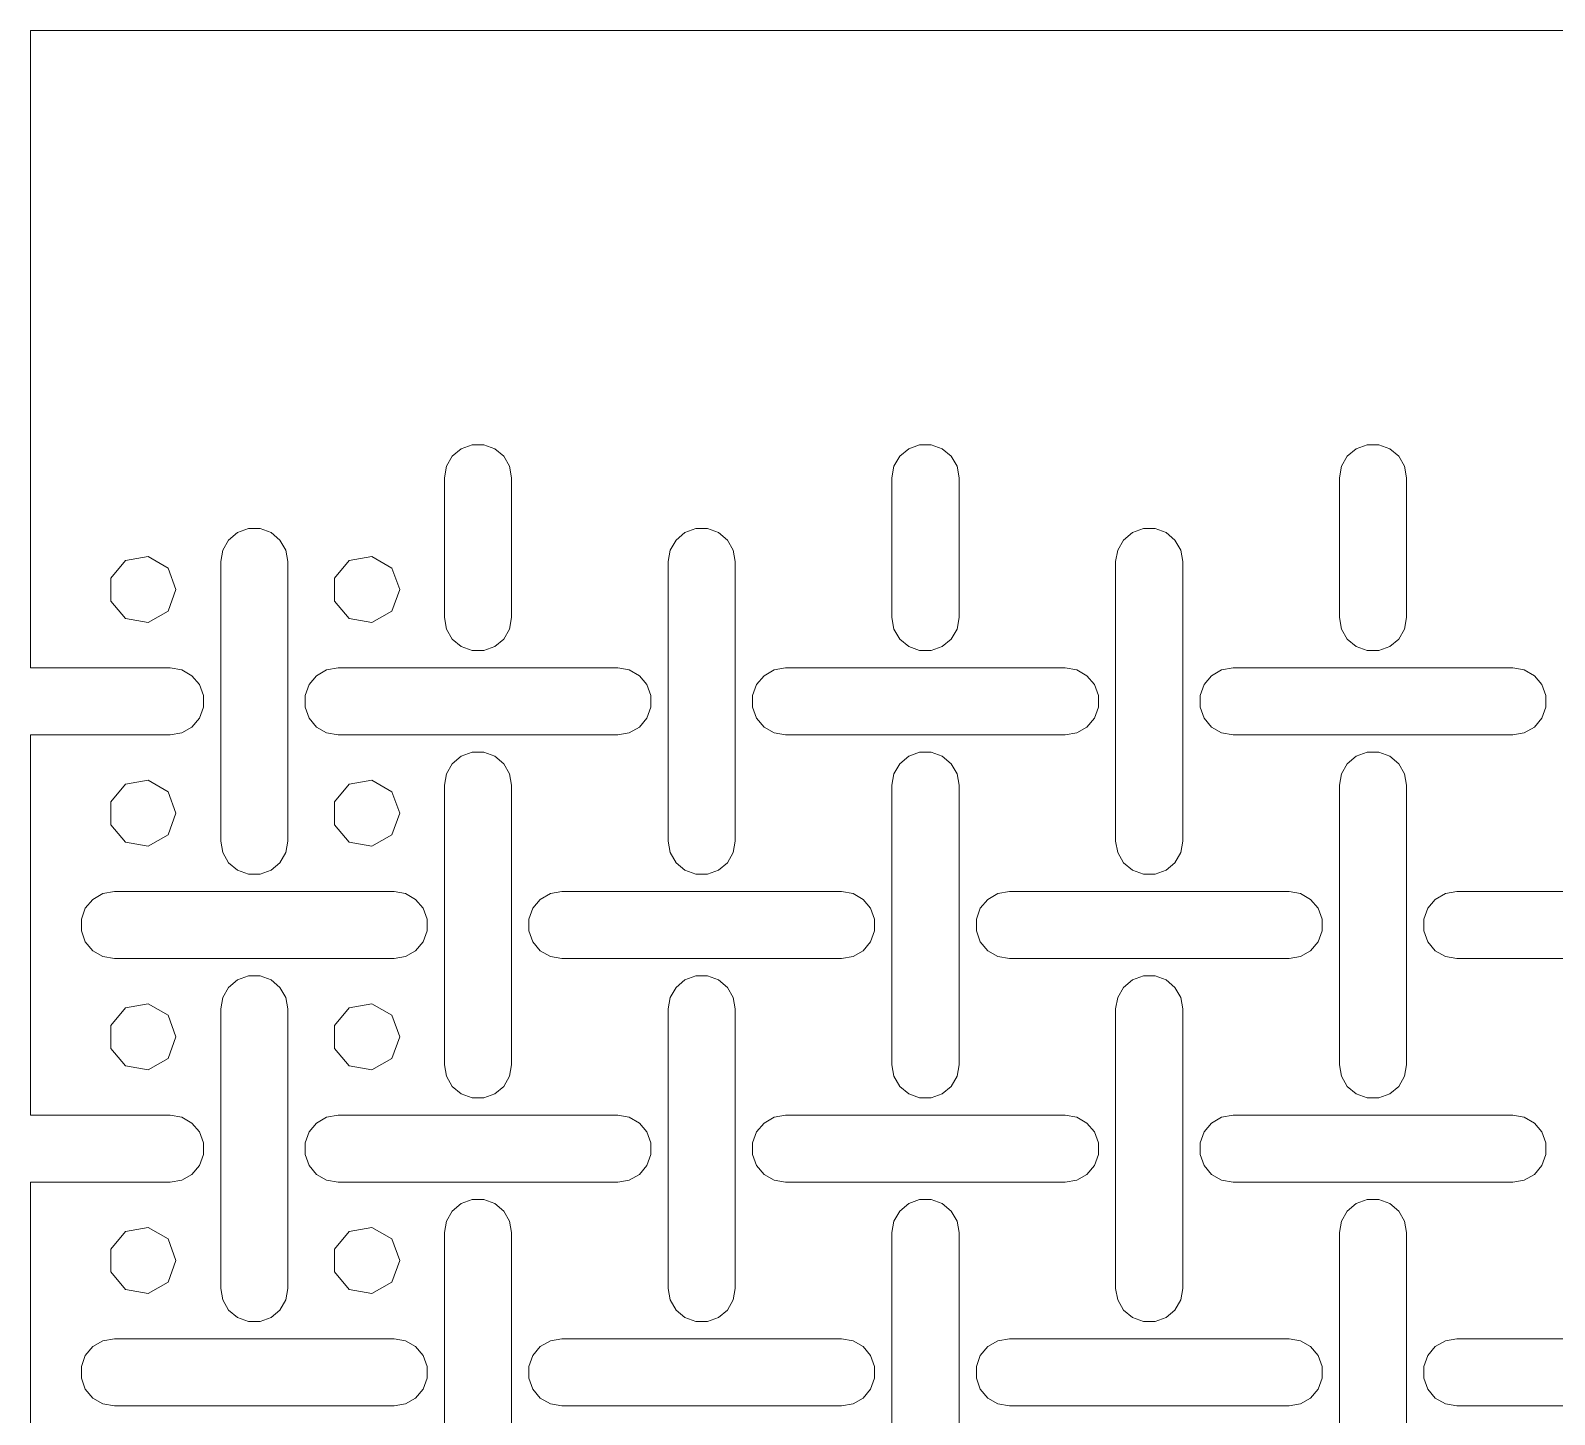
# Model space of a CAD drawing. Header units: metres. Extents: x 0 to 140, y 0 to 240.
# Drawn here: x 0 to 68.1, y 178.1 to 240 of the extents above; entities that cross this region are included whole.
import ezdxf

# ---------------------------------------------------------------- set-up
doc = ezdxf.new("R2010")
doc.units = ezdxf.units.M
doc.layers.add('TOP', color=1, linetype='Continuous', lineweight=0)

msp = doc.modelspace()

# ---------------------------------------------------------------- linework, layer by layer
at = {"layer": 'TOP'}
for p, q in [((140, 240), (0, 240)), ((0, 211.5), (0, 240)), ((19.25, 221.299), (19.74, 221.477)), ((19.74, 221.477), (20.26, 221.477)), ((20.26, 221.477), (20.75, 221.299)), ((39.25, 221.299), (39.74, 221.477)), ((39.74, 221.477), (40.26, 221.477)), ((40.26, 221.477), (40.75, 221.299)), ((59.25, 221.299), (59.74, 221.477)), ((59.74, 221.477), (60.26, 221.477)), ((60.26, 221.477), (60.75, 221.299)), ((18.59, 220.513), (18.851, 220.964)), ((18.851, 220.964), (19.25, 221.299)), ((20.75, 221.299), (21.149, 220.964)), ((21.149, 220.964), (21.41, 220.513)), ((38.59, 220.513), (38.851, 220.964)), ((38.851, 220.964), (39.25, 221.299)), ((40.75, 221.299), (41.149, 220.964)), ((41.149, 220.964), (41.41, 220.513)), ((58.59, 220.513), (58.851, 220.964)), ((58.851, 220.964), (59.25, 221.299)), ((60.75, 221.299), (61.149, 220.964)), ((61.149, 220.964), (61.41, 220.513)), ((18.5, 220), (18.59, 220.513)), ((21.41, 220.513), (21.5, 220)), ((38.5, 220), (38.59, 220.513)), ((41.41, 220.513), (41.5, 220)), ((58.5, 220), (58.59, 220.513)), ((61.41, 220.513), (61.5, 220)), ((18.5, 213.75), (18.5, 220)), ((21.5, 213.75), (21.5, 220)), ((38.5, 213.75), (38.5, 220)), ((41.5, 213.75), (41.5, 220)), ((58.5, 213.75), (58.5, 220)), ((61.5, 213.75), (61.5, 220)), ((8.851, 217.214), (9.25, 217.549)), ((9.25, 217.549), (9.74, 217.727)), ((9.74, 217.727), (10.26, 217.727)), ((10.26, 217.727), (10.75, 217.549)), ((10.75, 217.549), (11.149, 217.214)), ((28.851, 217.214), (29.25, 217.549)), ((29.25, 217.549), (29.74, 217.727)), ((29.74, 217.727), (30.26, 217.727)), ((30.26, 217.727), (30.75, 217.549)), ((30.75, 217.549), (31.149, 217.214)), ((48.851, 217.214), (49.25, 217.549)), ((49.25, 217.549), (49.74, 217.727)), ((49.74, 217.727), (50.26, 217.727)), ((50.26, 217.727), (50.75, 217.549)), ((50.75, 217.549), (51.149, 217.214)), ((8.5, 216.25), (8.59, 216.763)), ((8.59, 216.763), (8.851, 217.214)), ((11.149, 217.214), (11.41, 216.763)), ((11.41, 216.763), (11.5, 216.25)), ((28.5, 216.25), (28.59, 216.763)), ((28.59, 216.763), (28.851, 217.214)), ((31.149, 217.214), (31.41, 216.763)), ((31.41, 216.763), (31.5, 216.25)), ((48.5, 216.25), (48.59, 216.763)), ((48.59, 216.763), (48.851, 217.214)), ((51.149, 217.214), (51.41, 216.763)), ((51.41, 216.763), (51.5, 216.25)), ((4.25, 216.299), (3.59, 215.513)), ((5.26, 216.477), (4.25, 216.299)), ((6.149, 215.964), (5.26, 216.477)), ((6.5, 215), (6.149, 215.964)), ((8.5, 203.75), (8.5, 216.25)), ((11.5, 203.75), (11.5, 216.25)), ((14.25, 216.299), (13.59, 215.513)), ((15.26, 216.477), (14.25, 216.299)), ((16.149, 215.964), (15.26, 216.477)), ((16.5, 215), (16.149, 215.964)), ((28.5, 203.75), (28.5, 216.25)), ((31.5, 203.75), (31.5, 216.25)), ((48.5, 203.75), (48.5, 216.25)), ((51.5, 203.75), (51.5, 216.25)), ((3.59, 215.513), (3.59, 214.487)), ((13.59, 215.513), (13.59, 214.487)), ((6.149, 214.036), (6.5, 215)), ((16.149, 214.036), (16.5, 215)), ((3.59, 214.487), (4.25, 213.701)), ((5.26, 213.523), (6.149, 214.036)), ((13.59, 214.487), (14.25, 213.701)), ((15.26, 213.523), (16.149, 214.036)), ((4.25, 213.701), (5.26, 213.523)), ((14.25, 213.701), (15.26, 213.523)), ((18.5, 213.75), (18.59, 213.237)), ((18.59, 213.237), (18.851, 212.786)), ((21.149, 212.786), (21.41, 213.237)), ((21.41, 213.237), (21.5, 213.75)), ((38.5, 213.75), (38.59, 213.237)), ((38.59, 213.237), (38.851, 212.786)), ((41.149, 212.786), (41.41, 213.237)), ((41.41, 213.237), (41.5, 213.75)), ((58.5, 213.75), (58.59, 213.237)), ((58.59, 213.237), (58.851, 212.786)), ((61.149, 212.786), (61.41, 213.237)), ((61.41, 213.237), (61.5, 213.75)), ((18.851, 212.786), (19.25, 212.451)), ((20.75, 212.451), (21.149, 212.786)), ((38.851, 212.786), (39.25, 212.451)), ((40.75, 212.451), (41.149, 212.786)), ((58.851, 212.786), (59.25, 212.451)), ((60.75, 212.451), (61.149, 212.786)), ((19.25, 212.451), (19.74, 212.273)), ((19.74, 212.273), (20.26, 212.273)), ((20.26, 212.273), (20.75, 212.451)), ((39.25, 212.451), (39.74, 212.273)), ((39.74, 212.273), (40.26, 212.273)), ((40.26, 212.273), (40.75, 212.451)), ((59.25, 212.451), (59.74, 212.273)), ((59.74, 212.273), (60.26, 212.273)), ((60.26, 212.273), (60.75, 212.451)), ((0, 211.5), (6.25, 211.5)), ((6.25, 211.5), (6.763, 211.41)), ((6.763, 211.41), (7.214, 211.149)), ((12.786, 211.149), (13.237, 211.41)), ((13.237, 211.41), (13.75, 211.5)), ((13.75, 211.5), (26.25, 211.5)), ((26.25, 211.5), (26.763, 211.41)), ((26.763, 211.41), (27.214, 211.149)), ((32.786, 211.149), (33.237, 211.41)), ((33.237, 211.41), (33.75, 211.5)), ((33.75, 211.5), (46.25, 211.5)), ((46.25, 211.5), (46.763, 211.41)), ((46.763, 211.41), (47.214, 211.149)), ((52.786, 211.149), (53.237, 211.41)), ((53.237, 211.41), (53.75, 211.5)), ((53.75, 211.5), (66.25, 211.5)), ((66.25, 211.5), (66.763, 211.41)), ((66.763, 211.41), (67.214, 211.149)), ((7.214, 211.149), (7.549, 210.75)), ((7.549, 210.75), (7.727, 210.26)), ((12.273, 210.26), (12.451, 210.75)), ((12.451, 210.75), (12.786, 211.149)), ((27.214, 211.149), (27.549, 210.75)), ((27.549, 210.75), (27.727, 210.26)), ((32.273, 210.26), (32.451, 210.75)), ((32.451, 210.75), (32.786, 211.149)), ((47.214, 211.149), (47.549, 210.75)), ((47.549, 210.75), (47.727, 210.26)), ((52.273, 210.26), (52.451, 210.75)), ((52.451, 210.75), (52.786, 211.149)), ((67.214, 211.149), (67.549, 210.75)), ((67.549, 210.75), (67.727, 210.26)), ((7.727, 210.26), (7.727, 209.74)), ((12.273, 209.74), (12.273, 210.26)), ((27.727, 210.26), (27.727, 209.74)), ((32.273, 209.74), (32.273, 210.26)), ((47.727, 210.26), (47.727, 209.74)), ((52.273, 209.74), (52.273, 210.26)), ((67.727, 210.26), (67.727, 209.74)), ((7.549, 209.25), (7.214, 208.851)), ((7.727, 209.74), (7.549, 209.25)), ((12.451, 209.25), (12.273, 209.74)), ((12.786, 208.851), (12.451, 209.25)), ((27.549, 209.25), (27.214, 208.851)), ((27.727, 209.74), (27.549, 209.25)), ((32.451, 209.25), (32.273, 209.74)), ((32.786, 208.851), (32.451, 209.25)), ((47.549, 209.25), (47.214, 208.851)), ((47.727, 209.74), (47.549, 209.25)), ((52.451, 209.25), (52.273, 209.74)), ((52.786, 208.851), (52.451, 209.25)), ((67.549, 209.25), (67.214, 208.851)), ((67.727, 209.74), (67.549, 209.25)), ((0, 208.5), (6.25, 208.5)), ((0, 191.5), (0, 208.5)), ((6.763, 208.59), (6.25, 208.5)), ((7.214, 208.851), (6.763, 208.59)), ((13.237, 208.59), (12.786, 208.851)), ((13.75, 208.5), (13.237, 208.59)), ((13.75, 208.5), (26.25, 208.5)), ((26.763, 208.59), (26.25, 208.5)), ((27.214, 208.851), (26.763, 208.59)), ((33.237, 208.59), (32.786, 208.851)), ((33.75, 208.5), (33.237, 208.59)), ((33.75, 208.5), (46.25, 208.5)), ((46.763, 208.59), (46.25, 208.5)), ((47.214, 208.851), (46.763, 208.59)), ((53.237, 208.59), (52.786, 208.851)), ((53.75, 208.5), (53.237, 208.59)), ((53.75, 208.5), (66.25, 208.5)), ((66.763, 208.59), (66.25, 208.5)), ((67.214, 208.851), (66.763, 208.59)), ((18.59, 206.763), (18.851, 207.214)), ((18.851, 207.214), (19.25, 207.549)), ((19.25, 207.549), (19.74, 207.727)), ((19.74, 207.727), (20.26, 207.727)), ((20.26, 207.727), (20.75, 207.549)), ((20.75, 207.549), (21.149, 207.214)), ((21.149, 207.214), (21.41, 206.763)), ((38.59, 206.763), (38.851, 207.214)), ((38.851, 207.214), (39.25, 207.549)), ((39.25, 207.549), (39.74, 207.727)), ((39.74, 207.727), (40.26, 207.727)), ((40.26, 207.727), (40.75, 207.549)), ((40.75, 207.549), (41.149, 207.214)), ((41.149, 207.214), (41.41, 206.763)), ((58.59, 206.763), (58.851, 207.214)), ((58.851, 207.214), (59.25, 207.549)), ((59.25, 207.549), (59.74, 207.727)), ((59.74, 207.727), (60.26, 207.727)), ((60.26, 207.727), (60.75, 207.549)), ((60.75, 207.549), (61.149, 207.214)), ((61.149, 207.214), (61.41, 206.763)), ((5.26, 206.477), (4.25, 206.299)), ((6.149, 205.964), (5.26, 206.477)), ((15.26, 206.477), (14.25, 206.299)), ((16.149, 205.964), (15.26, 206.477)), ((18.5, 206.25), (18.59, 206.763)), ((21.41, 206.763), (21.5, 206.25)), ((38.5, 206.25), (38.59, 206.763)), ((41.41, 206.763), (41.5, 206.25)), ((58.5, 206.25), (58.59, 206.763)), ((61.41, 206.763), (61.5, 206.25)), ((4.25, 206.299), (3.59, 205.513)), ((6.5, 205), (6.149, 205.964)), ((14.25, 206.299), (13.59, 205.513)), ((16.5, 205), (16.149, 205.964)), ((18.5, 193.75), (18.5, 206.25)), ((21.5, 193.75), (21.5, 206.25)), ((38.5, 193.75), (38.5, 206.25)), ((41.5, 193.75), (41.5, 206.25)), ((58.5, 193.75), (58.5, 206.25)), ((61.5, 193.75), (61.5, 206.25)), ((3.59, 205.513), (3.59, 204.487)), ((13.59, 205.513), (13.59, 204.487)), ((3.59, 204.487), (4.25, 203.701)), ((6.149, 204.036), (6.5, 205)), ((13.59, 204.487), (14.25, 203.701)), ((16.149, 204.036), (16.5, 205)), ((4.25, 203.701), (5.26, 203.523)), ((5.26, 203.523), (6.149, 204.036)), ((8.5, 203.75), (8.59, 203.237)), ((11.41, 203.237), (11.5, 203.75)), ((14.25, 203.701), (15.26, 203.523)), ((15.26, 203.523), (16.149, 204.036)), ((28.5, 203.75), (28.59, 203.237)), ((31.41, 203.237), (31.5, 203.75)), ((48.5, 203.75), (48.59, 203.237)), ((51.41, 203.237), (51.5, 203.75)), ((8.59, 203.237), (8.851, 202.786)), ((11.149, 202.786), (11.41, 203.237)), ((28.59, 203.237), (28.851, 202.786)), ((31.149, 202.786), (31.41, 203.237)), ((48.59, 203.237), (48.851, 202.786)), ((51.149, 202.786), (51.41, 203.237)), ((8.851, 202.786), (9.25, 202.451)), ((9.25, 202.451), (9.74, 202.273)), ((10.26, 202.273), (10.75, 202.451)), ((10.75, 202.451), (11.149, 202.786)), ((28.851, 202.786), (29.25, 202.451)), ((29.25, 202.451), (29.74, 202.273)), ((30.26, 202.273), (30.75, 202.451)), ((30.75, 202.451), (31.149, 202.786)), ((48.851, 202.786), (49.25, 202.451)), ((49.25, 202.451), (49.74, 202.273)), ((50.26, 202.273), (50.75, 202.451)), ((50.75, 202.451), (51.149, 202.786)), ((9.74, 202.273), (10.26, 202.273)), ((29.74, 202.273), (30.26, 202.273)), ((49.74, 202.273), (50.26, 202.273)), ((2.451, 200.75), (2.786, 201.149)), ((2.786, 201.149), (3.237, 201.41)), ((3.237, 201.41), (3.75, 201.5)), ((3.75, 201.5), (16.25, 201.5)), ((16.25, 201.5), (16.763, 201.41)), ((16.763, 201.41), (17.214, 201.149)), ((17.214, 201.149), (17.549, 200.75)), ((22.451, 200.75), (22.786, 201.149)), ((22.786, 201.149), (23.237, 201.41)), ((23.237, 201.41), (23.75, 201.5)), ((23.75, 201.5), (36.25, 201.5)), ((36.25, 201.5), (36.763, 201.41)), ((36.763, 201.41), (37.214, 201.149)), ((37.214, 201.149), (37.549, 200.75)), ((42.451, 200.75), (42.786, 201.149)), ((42.786, 201.149), (43.237, 201.41)), ((43.237, 201.41), (43.75, 201.5)), ((43.75, 201.5), (56.25, 201.5)), ((56.25, 201.5), (56.763, 201.41)), ((56.763, 201.41), (57.214, 201.149)), ((57.214, 201.149), (57.549, 200.75)), ((62.451, 200.75), (62.786, 201.149)), ((62.786, 201.149), (63.237, 201.41)), ((63.237, 201.41), (63.75, 201.5)), ((63.75, 201.5), (76.25, 201.5)), ((2.273, 200.26), (2.451, 200.75)), ((2.273, 199.74), (2.273, 200.26)), ((17.549, 200.75), (17.727, 200.26)), ((17.727, 200.26), (17.727, 199.74)), ((22.273, 200.26), (22.451, 200.75)), ((22.273, 199.74), (22.273, 200.26)), ((37.549, 200.75), (37.727, 200.26)), ((37.727, 200.26), (37.727, 199.74)), ((42.273, 200.26), (42.451, 200.75)), ((42.273, 199.74), (42.273, 200.26)), ((57.549, 200.75), (57.727, 200.26)), ((57.727, 200.26), (57.727, 199.74)), ((62.273, 200.26), (62.451, 200.75)), ((62.273, 199.74), (62.273, 200.26)), ((2.451, 199.25), (2.273, 199.74)), ((17.727, 199.74), (17.549, 199.25)), ((22.451, 199.25), (22.273, 199.74)), ((37.727, 199.74), (37.549, 199.25)), ((42.451, 199.25), (42.273, 199.74)), ((57.727, 199.74), (57.549, 199.25)), ((62.451, 199.25), (62.273, 199.74)), ((2.786, 198.851), (2.451, 199.25)), ((17.549, 199.25), (17.214, 198.851)), ((22.786, 198.851), (22.451, 199.25)), ((37.549, 199.25), (37.214, 198.851)), ((42.786, 198.851), (42.451, 199.25)), ((57.549, 199.25), (57.214, 198.851)), ((62.786, 198.851), (62.451, 199.25)), ((3.237, 198.59), (2.786, 198.851)), ((3.75, 198.5), (3.237, 198.59)), ((3.75, 198.5), (16.25, 198.5)), ((16.763, 198.59), (16.25, 198.5)), ((17.214, 198.851), (16.763, 198.59)), ((23.237, 198.59), (22.786, 198.851)), ((23.75, 198.5), (23.237, 198.59)), ((23.75, 198.5), (36.25, 198.5)), ((36.763, 198.59), (36.25, 198.5)), ((37.214, 198.851), (36.763, 198.59)), ((43.237, 198.59), (42.786, 198.851)), ((43.75, 198.5), (43.237, 198.59)), ((43.75, 198.5), (56.25, 198.5)), ((56.763, 198.59), (56.25, 198.5)), ((57.214, 198.851), (56.763, 198.59)), ((63.237, 198.59), (62.786, 198.851)), ((63.75, 198.5), (63.237, 198.59)), ((63.75, 198.5), (76.25, 198.5)), ((8.851, 197.214), (9.25, 197.549)), ((9.25, 197.549), (9.74, 197.727)), ((9.74, 197.727), (10.26, 197.727)), ((10.26, 197.727), (10.75, 197.549)), ((10.75, 197.549), (11.149, 197.214)), ((28.851, 197.214), (29.25, 197.549)), ((29.25, 197.549), (29.74, 197.727)), ((29.74, 197.727), (30.26, 197.727)), ((30.26, 197.727), (30.75, 197.549)), ((30.75, 197.549), (31.149, 197.214)), ((48.851, 197.214), (49.25, 197.549)), ((49.25, 197.549), (49.74, 197.727)), ((49.74, 197.727), (50.26, 197.727)), ((50.26, 197.727), (50.75, 197.549)), ((50.75, 197.549), (51.149, 197.214)), ((8.59, 196.763), (8.851, 197.214)), ((11.149, 197.214), (11.41, 196.763)), ((28.59, 196.763), (28.851, 197.214)), ((31.149, 197.214), (31.41, 196.763)), ((48.59, 196.763), (48.851, 197.214)), ((51.149, 197.214), (51.41, 196.763)), ((4.25, 196.299), (3.59, 195.513)), ((5.26, 196.477), (4.25, 196.299)), ((6.149, 195.964), (5.26, 196.477)), ((8.5, 196.25), (8.59, 196.763)), ((8.5, 183.75), (8.5, 196.25)), ((11.41, 196.763), (11.5, 196.25)), ((11.5, 183.75), (11.5, 196.25)), ((14.25, 196.299), (13.59, 195.513)), ((15.26, 196.477), (14.25, 196.299)), ((16.149, 195.964), (15.26, 196.477)), ((28.5, 196.25), (28.59, 196.763)), ((28.5, 183.75), (28.5, 196.25)), ((31.41, 196.763), (31.5, 196.25)), ((31.5, 183.75), (31.5, 196.25)), ((48.5, 196.25), (48.59, 196.763)), ((48.5, 183.75), (48.5, 196.25)), ((51.41, 196.763), (51.5, 196.25)), ((51.5, 183.75), (51.5, 196.25)), ((3.59, 195.513), (3.59, 194.487)), ((6.5, 195), (6.149, 195.964)), ((13.59, 195.513), (13.59, 194.487)), ((16.5, 195), (16.149, 195.964)), ((6.149, 194.036), (6.5, 195)), ((16.149, 194.036), (16.5, 195)), ((3.59, 194.487), (4.25, 193.701)), ((13.59, 194.487), (14.25, 193.701)), ((4.25, 193.701), (5.26, 193.523)), ((5.26, 193.523), (6.149, 194.036)), ((14.25, 193.701), (15.26, 193.523)), ((15.26, 193.523), (16.149, 194.036)), ((18.5, 193.75), (18.59, 193.237)), ((21.41, 193.237), (21.5, 193.75)), ((38.5, 193.75), (38.59, 193.237)), ((41.41, 193.237), (41.5, 193.75)), ((58.5, 193.75), (58.59, 193.237)), ((61.41, 193.237), (61.5, 193.75)), ((18.59, 193.237), (18.851, 192.786)), ((18.851, 192.786), (19.25, 192.451)), ((20.75, 192.451), (21.149, 192.786)), ((21.149, 192.786), (21.41, 193.237)), ((38.59, 193.237), (38.851, 192.786)), ((38.851, 192.786), (39.25, 192.451)), ((40.75, 192.451), (41.149, 192.786)), ((41.149, 192.786), (41.41, 193.237)), ((58.59, 193.237), (58.851, 192.786)), ((58.851, 192.786), (59.25, 192.451)), ((60.75, 192.451), (61.149, 192.786)), ((61.149, 192.786), (61.41, 193.237)), ((19.25, 192.451), (19.74, 192.273)), ((19.74, 192.273), (20.26, 192.273)), ((20.26, 192.273), (20.75, 192.451)), ((39.25, 192.451), (39.74, 192.273)), ((39.74, 192.273), (40.26, 192.273)), ((40.26, 192.273), (40.75, 192.451)), ((59.25, 192.451), (59.74, 192.273)), ((59.74, 192.273), (60.26, 192.273)), ((60.26, 192.273), (60.75, 192.451)), ((0, 191.5), (6.25, 191.5)), ((6.25, 191.5), (6.763, 191.41)), ((6.763, 191.41), (7.214, 191.149)), ((12.786, 191.149), (13.237, 191.41)), ((13.237, 191.41), (13.75, 191.5)), ((13.75, 191.5), (26.25, 191.5)), ((26.25, 191.5), (26.763, 191.41)), ((26.763, 191.41), (27.214, 191.149)), ((32.786, 191.149), (33.237, 191.41)), ((33.237, 191.41), (33.75, 191.5)), ((33.75, 191.5), (46.25, 191.5)), ((46.25, 191.5), (46.763, 191.41)), ((46.763, 191.41), (47.214, 191.149)), ((52.786, 191.149), (53.237, 191.41)), ((53.237, 191.41), (53.75, 191.5)), ((53.75, 191.5), (66.25, 191.5)), ((66.25, 191.5), (66.763, 191.41)), ((66.763, 191.41), (67.214, 191.149)), ((7.214, 191.149), (7.549, 190.75)), ((7.549, 190.75), (7.727, 190.26)), ((12.273, 190.26), (12.451, 190.75)), ((12.451, 190.75), (12.786, 191.149)), ((27.214, 191.149), (27.549, 190.75)), ((27.549, 190.75), (27.727, 190.26)), ((32.273, 190.26), (32.451, 190.75)), ((32.451, 190.75), (32.786, 191.149)), ((47.214, 191.149), (47.549, 190.75)), ((47.549, 190.75), (47.727, 190.26)), ((52.273, 190.26), (52.451, 190.75)), ((52.451, 190.75), (52.786, 191.149)), ((67.214, 191.149), (67.549, 190.75)), ((67.549, 190.75), (67.727, 190.26)), ((7.727, 190.26), (7.727, 189.74)), ((12.273, 189.74), (12.273, 190.26)), ((27.727, 190.26), (27.727, 189.74)), ((32.273, 189.74), (32.273, 190.26)), ((47.727, 190.26), (47.727, 189.74)), ((52.273, 189.74), (52.273, 190.26)), ((67.727, 190.26), (67.727, 189.74)), ((7.727, 189.74), (7.549, 189.25)), ((12.451, 189.25), (12.273, 189.74)), ((27.727, 189.74), (27.549, 189.25)), ((32.451, 189.25), (32.273, 189.74)), ((47.727, 189.74), (47.549, 189.25)), ((52.451, 189.25), (52.273, 189.74)), ((67.727, 189.74), (67.549, 189.25)), ((7.214, 188.851), (6.763, 188.59)), ((7.549, 189.25), (7.214, 188.851)), ((12.786, 188.851), (12.451, 189.25)), ((13.237, 188.59), (12.786, 188.851)), ((27.214, 188.851), (26.763, 188.59)), ((27.549, 189.25), (27.214, 188.851)), ((32.786, 188.851), (32.451, 189.25)), ((33.237, 188.59), (32.786, 188.851)), ((47.214, 188.851), (46.763, 188.59)), ((47.549, 189.25), (47.214, 188.851)), ((52.786, 188.851), (52.451, 189.25)), ((53.237, 188.59), (52.786, 188.851)), ((67.214, 188.851), (66.763, 188.59)), ((67.549, 189.25), (67.214, 188.851)), ((0, 188.5), (6.25, 188.5)), ((0, 171.5), (0, 188.5)), ((6.763, 188.59), (6.25, 188.5)), ((13.75, 188.5), (13.237, 188.59)), ((13.75, 188.5), (26.25, 188.5)), ((26.763, 188.59), (26.25, 188.5)), ((33.75, 188.5), (33.237, 188.59)), ((33.75, 188.5), (46.25, 188.5)), ((46.763, 188.59), (46.25, 188.5)), ((53.75, 188.5), (53.237, 188.59)), ((53.75, 188.5), (66.25, 188.5)), ((66.763, 188.59), (66.25, 188.5)), ((18.851, 187.214), (19.25, 187.549)), ((19.25, 187.549), (19.74, 187.727)), ((19.74, 187.727), (20.26, 187.727)), ((20.26, 187.727), (20.75, 187.549)), ((20.75, 187.549), (21.149, 187.214)), ((38.851, 187.214), (39.25, 187.549)), ((39.25, 187.549), (39.74, 187.727)), ((39.74, 187.727), (40.26, 187.727)), ((40.26, 187.727), (40.75, 187.549)), ((40.75, 187.549), (41.149, 187.214)), ((58.851, 187.214), (59.25, 187.549)), ((59.25, 187.549), (59.74, 187.727)), ((59.74, 187.727), (60.26, 187.727)), ((60.26, 187.727), (60.75, 187.549)), ((60.75, 187.549), (61.149, 187.214)), ((18.5, 186.25), (18.59, 186.763)), ((18.59, 186.763), (18.851, 187.214)), ((21.149, 187.214), (21.41, 186.763)), ((21.41, 186.763), (21.5, 186.25)), ((38.5, 186.25), (38.59, 186.763)), ((38.59, 186.763), (38.851, 187.214)), ((41.149, 187.214), (41.41, 186.763)), ((41.41, 186.763), (41.5, 186.25)), ((58.5, 186.25), (58.59, 186.763)), ((58.59, 186.763), (58.851, 187.214)), ((61.149, 187.214), (61.41, 186.763)), ((61.41, 186.763), (61.5, 186.25)), ((4.25, 186.299), (3.59, 185.513)), ((5.26, 186.477), (4.25, 186.299)), ((6.149, 185.964), (5.26, 186.477)), ((6.5, 185), (6.149, 185.964)), ((14.25, 186.299), (13.59, 185.513)), ((15.26, 186.477), (14.25, 186.299)), ((16.149, 185.964), (15.26, 186.477)), ((16.5, 185), (16.149, 185.964)), ((18.5, 173.75), (18.5, 186.25)), ((21.5, 173.75), (21.5, 186.25)), ((38.5, 173.75), (38.5, 186.25)), ((41.5, 173.75), (41.5, 186.25)), ((58.5, 173.75), (58.5, 186.25)), ((61.5, 173.75), (61.5, 186.25)), ((3.59, 185.513), (3.59, 184.487)), ((13.59, 185.513), (13.59, 184.487)), ((6.149, 184.036), (6.5, 185)), ((16.149, 184.036), (16.5, 185)), ((3.59, 184.487), (4.25, 183.701)), ((5.26, 183.523), (6.149, 184.036)), ((13.59, 184.487), (14.25, 183.701)), ((15.26, 183.523), (16.149, 184.036)), ((4.25, 183.701), (5.26, 183.523)), ((8.5, 183.75), (8.59, 183.237)), ((8.59, 183.237), (8.851, 182.786)), ((11.149, 182.786), (11.41, 183.237)), ((11.41, 183.237), (11.5, 183.75)), ((14.25, 183.701), (15.26, 183.523)), ((28.5, 183.75), (28.59, 183.237)), ((28.59, 183.237), (28.851, 182.786)), ((31.149, 182.786), (31.41, 183.237)), ((31.41, 183.237), (31.5, 183.75)), ((48.5, 183.75), (48.59, 183.237)), ((48.59, 183.237), (48.851, 182.786)), ((51.149, 182.786), (51.41, 183.237)), ((51.41, 183.237), (51.5, 183.75)), ((8.851, 182.786), (9.25, 182.451)), ((10.75, 182.451), (11.149, 182.786)), ((28.851, 182.786), (29.25, 182.451)), ((30.75, 182.451), (31.149, 182.786)), ((48.851, 182.786), (49.25, 182.451)), ((50.75, 182.451), (51.149, 182.786)), ((9.25, 182.451), (9.74, 182.273)), ((9.74, 182.273), (10.26, 182.273)), ((10.26, 182.273), (10.75, 182.451)), ((29.25, 182.451), (29.74, 182.273)), ((29.74, 182.273), (30.26, 182.273)), ((30.26, 182.273), (30.75, 182.451)), ((49.25, 182.451), (49.74, 182.273)), ((49.74, 182.273), (50.26, 182.273)), ((50.26, 182.273), (50.75, 182.451)), ((2.786, 181.149), (3.237, 181.41)), ((3.237, 181.41), (3.75, 181.5)), ((3.75, 181.5), (16.25, 181.5)), ((16.25, 181.5), (16.763, 181.41)), ((16.763, 181.41), (17.214, 181.149)), ((22.786, 181.149), (23.237, 181.41)), ((23.237, 181.41), (23.75, 181.5)), ((23.75, 181.5), (36.25, 181.5)), ((36.25, 181.5), (36.763, 181.41)), ((36.763, 181.41), (37.214, 181.149)), ((42.786, 181.149), (43.237, 181.41)), ((43.237, 181.41), (43.75, 181.5)), ((43.75, 181.5), (56.25, 181.5)), ((56.25, 181.5), (56.763, 181.41)), ((56.763, 181.41), (57.214, 181.149)), ((62.786, 181.149), (63.237, 181.41)), ((63.237, 181.41), (63.75, 181.5)), ((63.75, 181.5), (76.25, 181.5)), ((2.273, 180.26), (2.451, 180.75)), ((2.451, 180.75), (2.786, 181.149)), ((17.214, 181.149), (17.549, 180.75)), ((17.549, 180.75), (17.727, 180.26)), ((22.273, 180.26), (22.451, 180.75)), ((22.451, 180.75), (22.786, 181.149)), ((37.214, 181.149), (37.549, 180.75)), ((37.549, 180.75), (37.727, 180.26)), ((42.273, 180.26), (42.451, 180.75)), ((42.451, 180.75), (42.786, 181.149)), ((57.214, 181.149), (57.549, 180.75)), ((57.549, 180.75), (57.727, 180.26)), ((62.273, 180.26), (62.451, 180.75)), ((62.451, 180.75), (62.786, 181.149)), ((2.273, 179.74), (2.273, 180.26)), ((17.727, 180.26), (17.727, 179.74)), ((22.273, 179.74), (22.273, 180.26)), ((37.727, 180.26), (37.727, 179.74)), ((42.273, 179.74), (42.273, 180.26)), ((57.727, 180.26), (57.727, 179.74)), ((62.273, 179.74), (62.273, 180.26)), ((2.451, 179.25), (2.273, 179.74)), ((2.786, 178.851), (2.451, 179.25)), ((17.549, 179.25), (17.214, 178.851)), ((17.727, 179.74), (17.549, 179.25)), ((22.451, 179.25), (22.273, 179.74)), ((22.786, 178.851), (22.451, 179.25)), ((37.549, 179.25), (37.214, 178.851)), ((37.727, 179.74), (37.549, 179.25)), ((42.451, 179.25), (42.273, 179.74)), ((42.786, 178.851), (42.451, 179.25)), ((57.549, 179.25), (57.214, 178.851)), ((57.727, 179.74), (57.549, 179.25)), ((62.451, 179.25), (62.273, 179.74)), ((62.786, 178.851), (62.451, 179.25)), ((3.237, 178.59), (2.786, 178.851)), ((3.75, 178.5), (3.237, 178.59)), ((3.75, 178.5), (16.25, 178.5)), ((16.763, 178.59), (16.25, 178.5)), ((17.214, 178.851), (16.763, 178.59)), ((23.237, 178.59), (22.786, 178.851)), ((23.75, 178.5), (23.237, 178.59)), ((23.75, 178.5), (36.25, 178.5)), ((36.763, 178.59), (36.25, 178.5)), ((37.214, 178.851), (36.763, 178.59)), ((43.237, 178.59), (42.786, 178.851)), ((43.75, 178.5), (43.237, 178.59)), ((43.75, 178.5), (56.25, 178.5)), ((56.763, 178.59), (56.25, 178.5)), ((57.214, 178.851), (56.763, 178.59)), ((63.237, 178.59), (62.786, 178.851)), ((63.75, 178.5), (63.237, 178.59)), ((63.75, 178.5), (76.25, 178.5))]:
    msp.add_line(p, q, dxfattribs=at)

doc.saveas('drawing.dxf')
